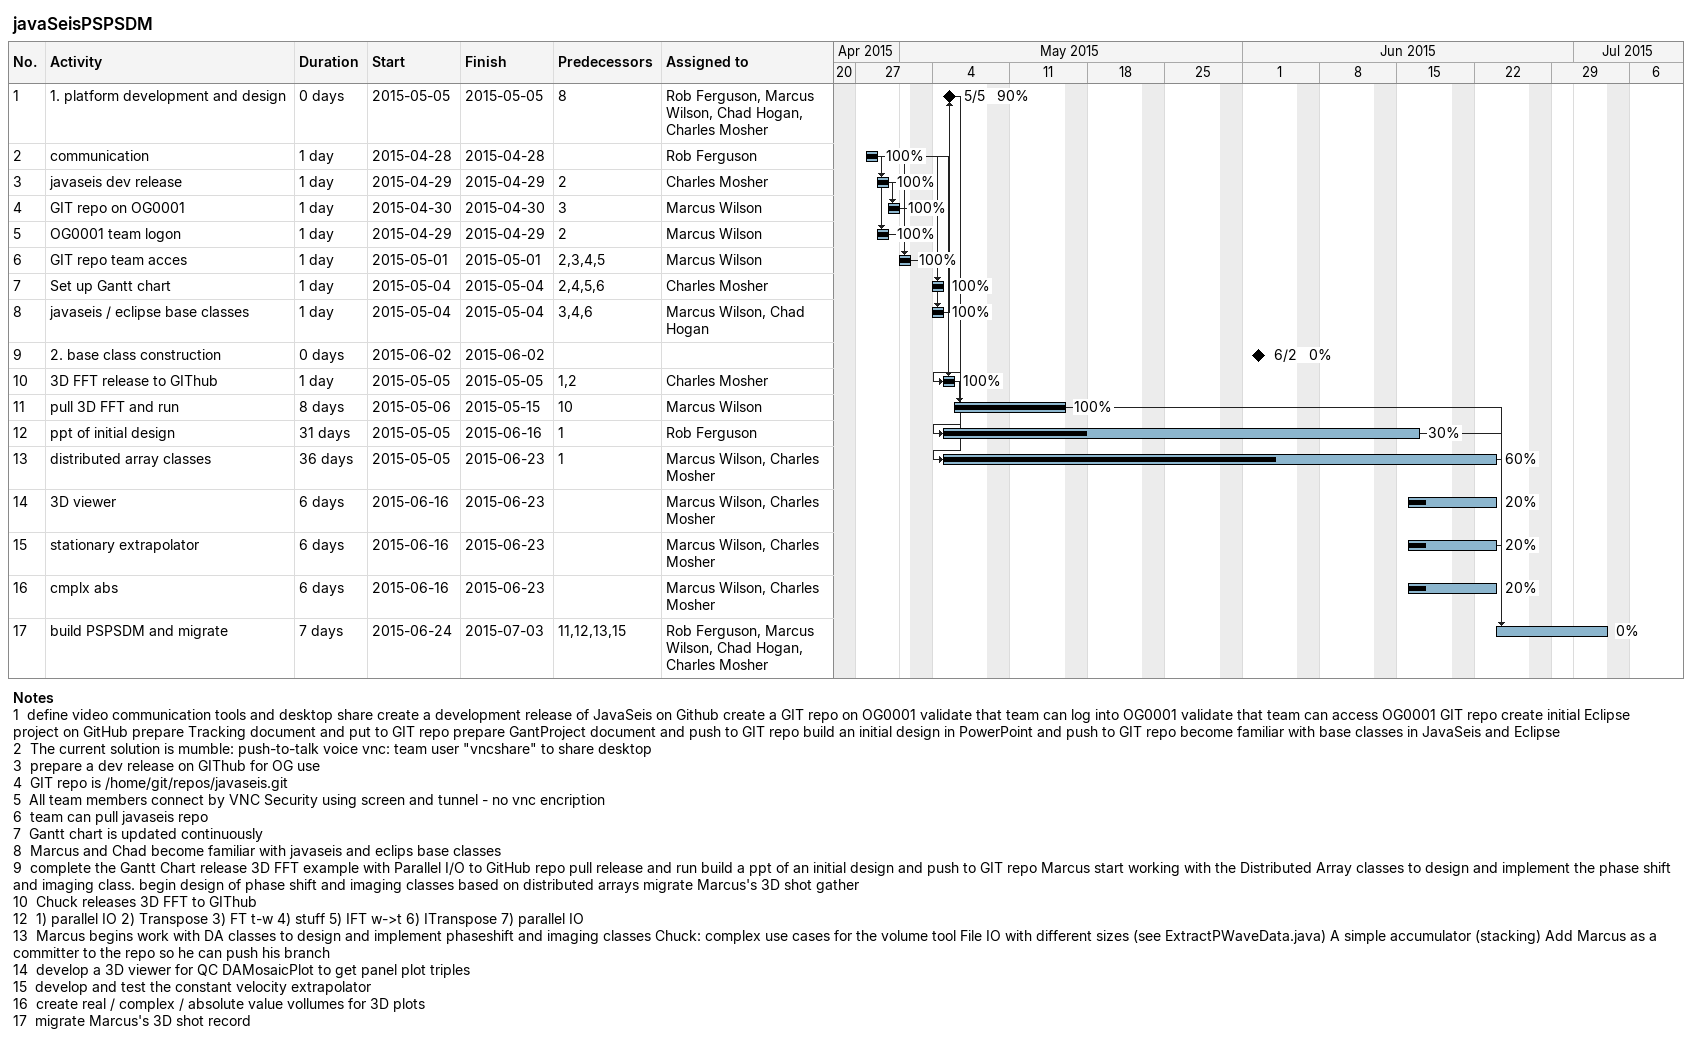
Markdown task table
javaSeisPSPSDM

| ID | Task | Duration | Start | Finish | Predecessors | Resources | % complete |
|---|---|---|---|---|---|---|---|
| 1 | 1. platform development and design | 0d | 2015-05-05 | 2015-05-05 | 8 | Rob Ferguson, Marcus Wilson, Chad Hogan, Charles Mosher | 90 |
| 2 | communication | 1d | 2015-04-28 | 2015-04-28 |  | Rob Ferguson | 100 |
| 3 | javaseis dev release | 1d | 2015-04-29 | 2015-04-29 | 2 | Charles Mosher | 100 |
| 4 | GIT repo on OG0001 | 1d | 2015-04-30 | 2015-04-30 | 3 | Marcus Wilson | 100 |
| 5 | OG0001 team logon | 1d | 2015-04-29 | 2015-04-29 | 2 | Marcus Wilson | 100 |
| 6 | GIT repo team acces | 1d | 2015-05-01 | 2015-05-01 | 2, 3, 4, 5 | Marcus Wilson | 100 |
| 7 | Set up Gantt chart | 1d | 2015-05-04 | 2015-05-04 | 2, 4, 5, 6 | Charles Mosher | 100 |
| 8 | javaseis / eclipse base classes | 1d | 2015-05-04 | 2015-05-04 | 3, 4, 6 | Marcus Wilson, Chad Hogan | 100 |
| 9 | 2. base class construction | 0d | 2015-06-02 | 2015-06-02 |  |  | 0 |
| 10 | 3D FFT release to GIThub | 1d | 2015-05-05 | 2015-05-05 | 1, 2 | Charles Mosher | 100 |
| 11 | pull 3D FFT and run | 8d | 2015-05-06 | 2015-05-15 | 10 | Marcus Wilson | 100 |
| 12 | ppt of initial design | 31d | 2015-05-05 | 2015-06-16 | 1 | Rob Ferguson | 30 |
| 13 | distributed array classes | 36d | 2015-05-05 | 2015-06-23 | 1 | Marcus Wilson, Charles Mosher | 60 |
| 14 | 3D viewer | 6d | 2015-06-16 | 2015-06-23 |  | Marcus Wilson, Charles Mosher | 20 |
| 15 | stationary extrapolator | 6d | 2015-06-16 | 2015-06-23 |  | Marcus Wilson, Charles Mosher | 20 |
| 16 | cmplx abs | 6d | 2015-06-16 | 2015-06-23 |  | Marcus Wilson, Charles Mosher | 20 |
| 17 | build PSPSDM and migrate | 7d | 2015-06-24 | 2015-07-03 | 11, 12, 13, 15 | Rob Ferguson, Marcus Wilson, Chad Hogan, Charles Mosher | 0 |

Notes
- 1: define video communication tools and desktop share create a development release of JavaSeis on Github create a GIT repo on OG0001 validate that team can log into OG0001 validate that team can access OG0001 GIT repo create initial Eclipse project on GitHub prepare Tracking document and put to GIT repo prepare GantProject document and push to GIT repo build an initial design in PowerPoint and push to GIT repo become familiar with base classes in JavaSeis and Eclipse
- 2: The current solution is mumble: push-to-talk voice vnc: team user "vncshare" to share desktop
- 3: prepare a dev release on GIThub for OG use
- 4: GIT repo is /home/git/repos/javaseis.git
- 5: All team members connect by VNC Security using screen and tunnel - no vnc encription
- 6: team can pull javaseis repo
- 7: Gantt chart is updated continuously
- 8: Marcus and Chad become familiar with javaseis and eclips base classes
- 9: complete the Gantt Chart release 3D FFT example with Parallel I/O to GitHub repo pull release and run build a ppt of an initial design and push to GIT repo Marcus start working with the Distributed Array classes to design and implement the phase shift and imaging class. begin design of phase shift and imaging classes based on distributed arrays migrate Marcus's 3D shot gather
- 10: Chuck releases 3D FFT to GIThub
- 12: 1) parallel IO 2) Transpose 3) FT t-w 4) stuff 5) IFT w->t 6) ITranspose 7) parallel IO
- 13: Marcus begins work with DA classes to design and implement phaseshift and imaging classes Chuck: complex use cases for the volume tool File IO with different sizes (see ExtractPWaveData.java) A simple accumulator (stacking) Add Marcus as a committer to the repo so he can push his branch
- 14: develop a 3D viewer for QC DAMosaicPlot to get panel plot triples
- 15: develop and test the constant velocity extrapolator
- 16: create real / complex / absolute value vollumes for 3D plots
- 17: migrate Marcus's 3D shot record
